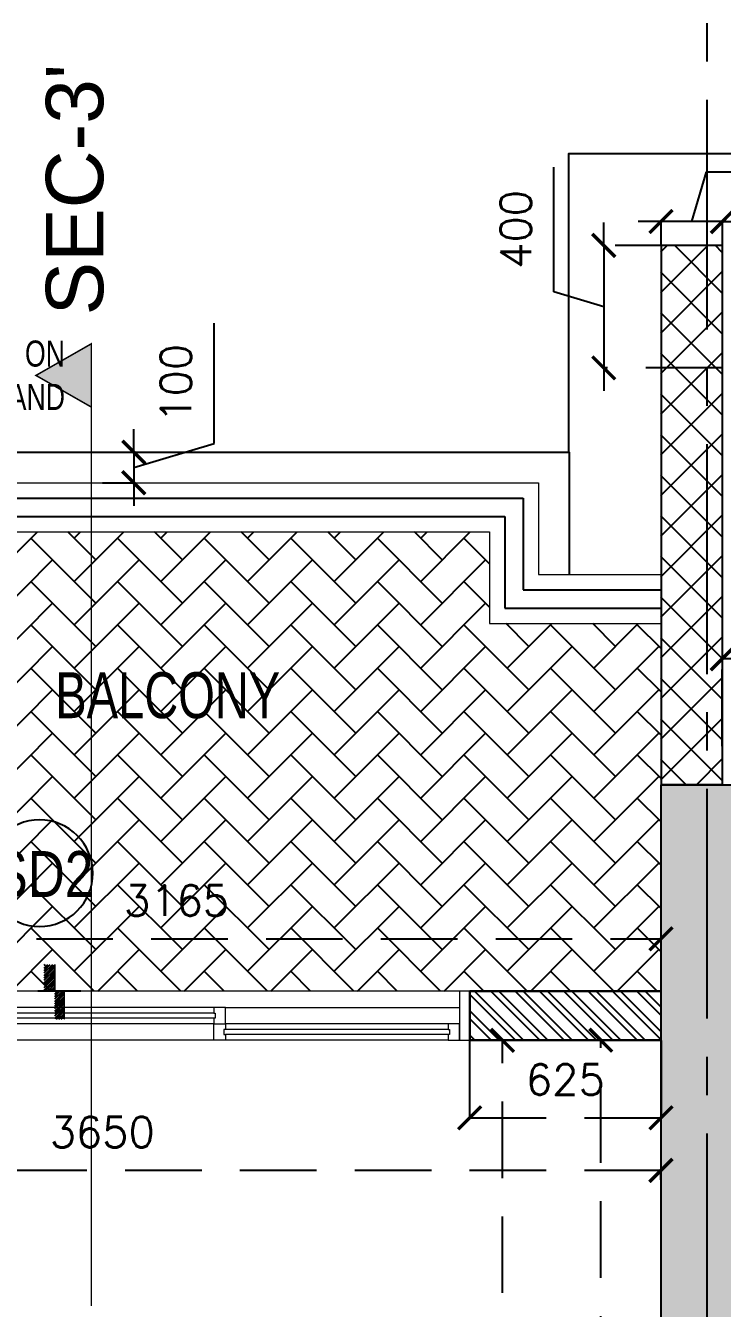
# Model space of a CAD drawing. Header units: millimetres. Extents: x 1124992 to 1258557, y -5767803 to -5695799.
# Drawn here: x 1220237 to 1222512, y -5711624 to -5707436 of the extents above; entities that cross this region are included whole.
import ezdxf
from ezdxf.enums import TextEntityAlignment as Align

# ---------------------------------------------------------------- set-up
doc = ezdxf.new("R2010")
doc.units = ezdxf.units.MM
doc.header["$LTSCALE"] = 1000
doc.header["$MEASUREMENT"] = 0
for name, pattern in [('$1$AUDIT_D_120904163729-0', [0]), ('$36$HIDDEN', [0.375, 0.25, -0.125]), ('3BHK-A$0$AUDIT_D_120904163729-0', [0]), ('AUDIT_D_120904163729-0', [0]), ('T8(T9 IS SIMILAR) - 1st FLOOR ELEVATION$0$AUDIT_D_120904163729-0', [0]), ('T8(T9 IS SIMILAR) - DIMENSION & TEXTING$0$HIDDEN', [0.375, 0.25, -0.125]), ('T8(T9 IS SIMILAR) - TYPICAL FLOOR ELEVATION$0$AUDIT_D_120904163729-0', [0]), ('T8(T9 IS SIMILAR) - TYPICAL FLOOR ELEVATION$0$HIDDEN', [0.375, 0.25, -0.125]), ('T8_PROFILE SECTIONS$0$HIDDEN', [0.375, 0.25, -0.125]), ('T8_PROFILE SECTIONS$0$PHANTOM2', [1.25, 0.625, -0.125, 0.125, -0.125, 0.125, -0.125]), ('T8_REFUGE COLUMNS$0$CENTER2', [1.125, 0.75, -0.125, 0.125, -0.125])]:
    doc.linetypes.add(name, pattern=pattern)
doc.layers.get('0').update_dxf_attribs({"linetype": 'AUDIT_D_120904163729-0'})
for name, color, linetype in [('$0$A-HATCH -160', 251, '$1$AUDIT_D_120904163729-0'), ('$21$A-DIMENSIONS', 2, '$36$HIDDEN'), ('3BHK-A$0$A-DECK SUNK 125', 8, 'Continuous'), ('3BHK-A$0$A-HATCH -160', 251, '3BHK-A$0$AUDIT_D_120904163729-0'), ('3BHK-A$0$a-tile drop', 3, 'Continuous'), ('3BHK-A$0$APT PLANS-typ$0$TILEDROP', 3, 'Continuous'), ('3BHK-A$0$ELE 1', 1, 'Continuous'), ('A_dim', 1, 'Continuous'), ('T8(T9 IS SIMILAR) - 1st FLOOR ELEVATION$0$A-WALL-FEATURES', 110, 'T8(T9 IS SIMILAR) - 1st FLOOR ELEVATION$0$AUDIT_D_120904163729-0'), ('T8(T9 IS SIMILAR) - DIMENSION & TEXTING$0$A-DIMENSIONS', 2, 'T8(T9 IS SIMILAR) - DIMENSION & TEXTING$0$HIDDEN'), ('T8(T9 IS SIMILAR) - DIMENSION & TEXTING$1$a-window-no', 125, 'Continuous'), ('T8(T9 IS SIMILAR) - TYPICAL FLOOR ELEVATION$0$A-DIM', 1, 'T8(T9 IS SIMILAR) - TYPICAL FLOOR ELEVATION$0$AUDIT_D_120904163729-0'), ('T8(T9 IS SIMILAR) - TYPICAL FLOOR ELEVATION$0$A-WALL HATCH', 252, 'T8(T9 IS SIMILAR) - TYPICAL FLOOR ELEVATION$0$AUDIT_D_120904163729-0'), ('T8(T9 IS SIMILAR) - TYPICAL FLOOR ELEVATION$0$A-WALL-FEATURES', 6, 'T8(T9 IS SIMILAR) - TYPICAL FLOOR ELEVATION$0$AUDIT_D_120904163729-0'), ('T8_PROFILE SECTIONS$0$A-PROFILE SECTIONS', 81, 'T8_PROFILE SECTIONS$0$PHANTOM2'), ('T8_REFUGE COLUMNS$0$A-CENTERLINE', 193, 'T8_REFUGE COLUMNS$0$CENTER2'), ('T8_REFUGE COLUMNS$0$A-RCC COLS', 3, 'Continuous'), ('T8_TYPICAL COLUMNS$0$A-RCC COLS', 3, 'Continuous')]:
    doc.layers.add(name, color=color, linetype=linetype)
for name, color, linetype, lineweight in [('3BHK-A$0$A-WALL- 160', 6, 'Continuous', 30), ('3BHK-A$0$Ele', 8, 'Continuous', 15), ('3BHK-A$0$Window', 4, 'Continuous', 20), ('T8(T9 IS SIMILAR) - DIMENSION & TEXTING$0$a-Text', 4, 'Continuous', 0), ('T8(T9 IS SIMILAR) - DIMENSION & TEXTING$0$R0-18-10-2014-T1-1st Podium Floor Plan$0$Text', 2, 'Continuous', 0), ('T8(T9 IS SIMILAR)$0$D&W', 8, 'Continuous', 25)]:
    doc.layers.add(name, color=color, linetype=linetype, lineweight=lineweight)
doc.layers.add('T8_REFUGE COLUMNS$1$COL-HATCH', color=7, linetype='Continuous', lineweight=25, true_color=0xa3a3a3)
doc.styles.add('T8(T9 IS SIMILAR) - DIMENSION & TEXTING$0$ARIAL ARROW', font='swisscl.ttf')
doc.styles.add('T8(T9 IS SIMILAR) - DIMENSION & TEXTING$0$Romans 1', font='romans.shx', dxfattribs={"height": 100})
doc.styles.add('T8(T9 IS SIMILAR) - DIMENSION & TEXTING$1$LODHA STANDERD', font='sanss___.ttf')
doc.styles.add('T8(T9 IS SIMILAR) - TYPICAL FLOOR ELEVATION$0$Romans 1', font='romans.shx', dxfattribs={"height": 100})
doc.styles.add('T8_PROFILE SECTIONS$0$arial', font='sanss___.ttf')
doc.dimstyles.new('T8(T9 IS SIMILAR) - DIMENSION & TEXTING$0$ALPINE S', dxfattribs={"dimscale": 0, "dimtxt": 100, "dimasz": 75, "dimexe": 0, "dimexo": 0, "dimgap": 75, "dimtad": 1, "dimdec": 0, "dimzin": 0, "dimdsep": 46, "dimtxsty": 'T8(T9 IS SIMILAR) - DIMENSION & TEXTING$0$Romans 1', "dimblk": 'T8(T9 IS SIMILAR) - DIMENSION & TEXTING$0$_ArchTick', "dimcen": 0.09, "dimclrd": 256, "dimclre": 256, "dimclrt": 7, "dimadec": 0, "dimazin": 0, "dimtfac": 1, "dimtdec": 0, "dimtofl": 0, "dimtmove": 1, "dimatfit": 0, "dimldrblk": 'T8(T9 IS SIMILAR) - DIMENSION & TEXTING$0$_Open90', "dimfxl": 1, "dimtolj": 1, "dimtzin": 0, "dimarcsym": 0})
doc.dimstyles.new('T8(T9 IS SIMILAR) - TYPICAL FLOOR ELEVATION$0$ALPINE S', dxfattribs={"dimscale": 0, "dimtxt": 100, "dimasz": 75, "dimexe": 0, "dimexo": 0, "dimgap": 75, "dimtad": 1, "dimdec": 0, "dimzin": 0, "dimdsep": 46, "dimtxsty": 'T8(T9 IS SIMILAR) - TYPICAL FLOOR ELEVATION$0$Romans 1', "dimblk": 'T8(T9 IS SIMILAR) - TYPICAL FLOOR ELEVATION$0$_ArchTick', "dimcen": 0.09, "dimclrd": 256, "dimclre": 256, "dimclrt": 7, "dimadec": 0, "dimazin": 0, "dimtfac": 1, "dimtdec": 0, "dimtofl": 0, "dimtmove": 1, "dimatfit": 0, "dimldrblk": 'T8(T9 IS SIMILAR) - TYPICAL FLOOR ELEVATION$0$_Open90', "dimfxl": 1, "dimtolj": 1, "dimtzin": 0, "dimarcsym": 0})

# ---------------------------------------------------------------- blocks, each defined once
blk = doc.blocks.new('T8(T9 IS SIMILAR) - DIMENSION & TEXTING$1$WINDOW TAG')
at = {"layer": 'T8(T9 IS SIMILAR) - DIMENSION & TEXTING$1$a-window-no'}
blk.add_circle((0, 0), 174.1, dxfattribs=at)
at = {"layer": 'T8(T9 IS SIMILAR) - DIMENSION & TEXTING$1$a-window-no', "style": 'T8(T9 IS SIMILAR) - DIMENSION & TEXTING$1$LODHA STANDERD'}
blk.add_attdef('WINDOW', text='', height=150, dxfattribs=at).set_placement((11.3, 2.8), align=Align.MIDDLE_CENTER)
blk = doc.blocks.new('T8(T9 IS SIMILAR) - DIMENSION & TEXTING$0$_ArchTick')
at = {"color": 0, "linetype": 'ByBlock', "const_width": 0.15}
blk.add_lwpolyline([(-0.5, -0.5), (0.5, 0.5)], dxfattribs=at)
blk = doc.blocks.new('*D401')
at = {"layer": 'T8(T9 IS SIMILAR) - DIMENSION & TEXTING$0$A-DIMENSIONS', "linetype": 'T8(T9 IS SIMILAR) - DIMENSION & TEXTING$0$HIDDEN', "lineweight": -2, "transparency": 16777216}
for p, q in [((1222022.4, -5710748.9), (1221794, -5710748.9)), ((1221999.3, -5717573.6), (1221794, -5717573.6))]:
    blk.add_line(p, q, dxfattribs=at)
at = {"layer": 'T8(T9 IS SIMILAR) - DIMENSION & TEXTING$0$A-DIMENSIONS', "lineweight": -2, "transparency": 16777216}
blk.add_line((1221794, -5717573.6), (1221794, -5710748.9), dxfattribs=at)
at = {"layer": 'T8(T9 IS SIMILAR) - DIMENSION & TEXTING$0$A-DIMENSIONS', "linetype": 'ByBlock', "lineweight": -2, "transparency": 16777216, "xscale": 75, "yscale": 75, "zscale": 75}
for p, rotation in [((1221794, -5710748.9), 90), ((1221794, -5717573.6), 270)]:
    blk.add_blockref('T8(T9 IS SIMILAR) - DIMENSION & TEXTING$0$_ArchTick', p, dxfattribs=dict(at, rotation=rotation))
at = {"layer": 'T8(T9 IS SIMILAR) - DIMENSION & TEXTING$0$A-DIMENSIONS', "color": 7, "linetype": 'ByBlock', "transparency": 16777216, "insert": (1221669, -5714161.3), "char_height": 100, "attachment_point": 5, "rotation": 90, "style": 'T8(T9 IS SIMILAR) - DIMENSION & TEXTING$0$Romans 1'}
blk.add_mtext('\\A1;6825', dxfattribs=at)
blk = doc.blocks.new('T8(T9 IS SIMILAR) - DIMENSION & TEXTING$0$_Open90')
at = {"color": 0, "linetype": 'ByBlock', "lineweight": -2}
for p, q in [((0, 0), (-1, 0)), ((-0.5, 0.5), (0, 0)), ((0, 0), (-0.5, -0.5))]:
    blk.add_line(p, q, dxfattribs=at)
blk = doc.blocks.new('*D402')
at = {"layer": 'T8(T9 IS SIMILAR) - DIMENSION & TEXTING$0$A-DIMENSIONS', "linetype": 'T8(T9 IS SIMILAR) - DIMENSION & TEXTING$0$HIDDEN', "lineweight": -2, "transparency": 16777216}
for p, q in [((1218661.9, -5711204.3), (1218661.9, -5711173.4)), ((1222311.7, -5711204.3), (1222311.7, -5711173.4))]:
    blk.add_line(p, q, dxfattribs=at)
at = {"layer": 'T8(T9 IS SIMILAR) - DIMENSION & TEXTING$0$A-DIMENSIONS', "lineweight": -2, "transparency": 16777216}
blk.add_line((1222311.7, -5711173.4), (1218661.9, -5711173.4), dxfattribs=at)
at = {"layer": 'T8(T9 IS SIMILAR) - DIMENSION & TEXTING$0$A-DIMENSIONS', "linetype": 'ByBlock', "lineweight": -2, "transparency": 16777216, "xscale": 75, "yscale": 75, "zscale": 75, "rotation": 180}
blk.add_blockref('T8(T9 IS SIMILAR) - DIMENSION & TEXTING$0$_ArchTick', (1218661.9, -5711173.4), dxfattribs=at)
at = {"layer": 'T8(T9 IS SIMILAR) - DIMENSION & TEXTING$0$A-DIMENSIONS', "linetype": 'ByBlock', "lineweight": -2, "transparency": 16777216, "xscale": 75, "yscale": 75, "zscale": 75}
blk.add_blockref('T8(T9 IS SIMILAR) - DIMENSION & TEXTING$0$_ArchTick', (1222311.7, -5711173.4), dxfattribs=at)
at = {"layer": 'T8(T9 IS SIMILAR) - DIMENSION & TEXTING$0$A-DIMENSIONS', "color": 7, "linetype": 'ByBlock', "transparency": 16777216, "insert": (1220486.8, -5711048.4), "char_height": 100, "attachment_point": 5, "style": 'T8(T9 IS SIMILAR) - DIMENSION & TEXTING$0$Romans 1'}
blk.add_mtext('\\A1;3650', dxfattribs=at)
blk = doc.blocks.new('*D404')
at = {"layer": 'T8(T9 IS SIMILAR) - DIMENSION & TEXTING$0$A-DIMENSIONS', "linetype": 'T8(T9 IS SIMILAR) - DIMENSION & TEXTING$0$HIDDEN', "lineweight": -2, "transparency": 16777216}
for p, q in [((1221686.7, -5710748.9), (1221686.7, -5711001.9)), ((1222311.9, -5710748.9), (1222311.9, -5711001.9))]:
    blk.add_line(p, q, dxfattribs=at)
at = {"layer": 'T8(T9 IS SIMILAR) - DIMENSION & TEXTING$0$A-DIMENSIONS', "lineweight": -2, "transparency": 16777216}
blk.add_line((1221686.7, -5711001.9), (1222311.9, -5711001.9), dxfattribs=at)
at = {"layer": 'T8(T9 IS SIMILAR) - DIMENSION & TEXTING$0$A-DIMENSIONS', "linetype": 'ByBlock', "lineweight": -2, "transparency": 16777216, "xscale": 75, "yscale": 75, "zscale": 75, "rotation": 180}
blk.add_blockref('T8(T9 IS SIMILAR) - DIMENSION & TEXTING$0$_ArchTick', (1221686.7, -5711001.9), dxfattribs=at)
at = {"layer": 'T8(T9 IS SIMILAR) - DIMENSION & TEXTING$0$A-DIMENSIONS', "linetype": 'ByBlock', "lineweight": -2, "transparency": 16777216, "xscale": 75, "yscale": 75, "zscale": 75}
blk.add_blockref('T8(T9 IS SIMILAR) - DIMENSION & TEXTING$0$_ArchTick', (1222311.9, -5711001.9), dxfattribs=at)
at = {"layer": 'T8(T9 IS SIMILAR) - DIMENSION & TEXTING$0$A-DIMENSIONS', "color": 7, "linetype": 'ByBlock', "transparency": 16777216, "insert": (1221999.3, -5710876.9), "char_height": 100, "attachment_point": 5, "style": 'T8(T9 IS SIMILAR) - DIMENSION & TEXTING$0$Romans 1'}
blk.add_mtext('\\A1;625', dxfattribs=at)
blk = doc.blocks.new('*D405')
at = {"layer": 'T8(T9 IS SIMILAR) - DIMENSION & TEXTING$0$A-DIMENSIONS', "linetype": 'T8(T9 IS SIMILAR) - DIMENSION & TEXTING$0$HIDDEN', "lineweight": -2, "transparency": 16777216}
for p, q in [((1219146.9, -5710498.9), (1219146.9, -5710417.4)), ((1222311.9, -5710498.9), (1222311.9, -5710417.4))]:
    blk.add_line(p, q, dxfattribs=at)
at = {"layer": 'T8(T9 IS SIMILAR) - DIMENSION & TEXTING$0$A-DIMENSIONS', "lineweight": -2, "transparency": 16777216}
blk.add_line((1219146.9, -5710417.4), (1222311.9, -5710417.4), dxfattribs=at)
at = {"layer": 'T8(T9 IS SIMILAR) - DIMENSION & TEXTING$0$A-DIMENSIONS', "linetype": 'ByBlock', "lineweight": -2, "transparency": 16777216, "xscale": 75, "yscale": 75, "zscale": 75, "rotation": 180}
blk.add_blockref('T8(T9 IS SIMILAR) - DIMENSION & TEXTING$0$_ArchTick', (1219146.9, -5710417.4), dxfattribs=at)
at = {"layer": 'T8(T9 IS SIMILAR) - DIMENSION & TEXTING$0$A-DIMENSIONS', "linetype": 'ByBlock', "lineweight": -2, "transparency": 16777216, "xscale": 75, "yscale": 75, "zscale": 75}
blk.add_blockref('T8(T9 IS SIMILAR) - DIMENSION & TEXTING$0$_ArchTick', (1222311.9, -5710417.4), dxfattribs=at)
at = {"layer": 'T8(T9 IS SIMILAR) - DIMENSION & TEXTING$0$A-DIMENSIONS', "color": 7, "linetype": 'ByBlock', "transparency": 16777216, "insert": (1220729.4, -5710292.4), "char_height": 100, "attachment_point": 5, "style": 'T8(T9 IS SIMILAR) - DIMENSION & TEXTING$0$Romans 1'}
blk.add_mtext('\\A1;3165', dxfattribs=at)
blk = doc.blocks.new('*D360')
at = {"layer": 'T8(T9 IS SIMILAR) - DIMENSION & TEXTING$0$A-DIMENSIONS', "linetype": 'T8(T9 IS SIMILAR) - DIMENSION & TEXTING$0$HIDDEN', "lineweight": -2, "transparency": 16777216}
for p, q in [((1222511.9, -5709788.3), (1222511.9, -5709502.9)), ((1225352, -5709788.3), (1225352, -5709502.9))]:
    blk.add_line(p, q, dxfattribs=at)
at = {"layer": 'T8(T9 IS SIMILAR) - DIMENSION & TEXTING$0$A-DIMENSIONS', "lineweight": -2, "transparency": 16777216}
blk.add_line((1225352, -5709502.9), (1222511.9, -5709502.9), dxfattribs=at)
at = {"layer": 'T8(T9 IS SIMILAR) - DIMENSION & TEXTING$0$A-DIMENSIONS', "linetype": 'ByBlock', "lineweight": -2, "transparency": 16777216, "xscale": 75, "yscale": 75, "zscale": 75, "rotation": 180}
blk.add_blockref('T8(T9 IS SIMILAR) - DIMENSION & TEXTING$0$_ArchTick', (1222511.9, -5709502.9), dxfattribs=at)
at = {"layer": 'T8(T9 IS SIMILAR) - DIMENSION & TEXTING$0$A-DIMENSIONS', "linetype": 'ByBlock', "lineweight": -2, "transparency": 16777216, "xscale": 75, "yscale": 75, "zscale": 75}
blk.add_blockref('T8(T9 IS SIMILAR) - DIMENSION & TEXTING$0$_ArchTick', (1225352, -5709502.9), dxfattribs=at)
at = {"layer": 'T8(T9 IS SIMILAR) - DIMENSION & TEXTING$0$A-DIMENSIONS', "color": 7, "linetype": 'ByBlock', "transparency": 16777216, "insert": (1223931.9, -5709377.9), "char_height": 100, "attachment_point": 5, "style": 'T8(T9 IS SIMILAR) - DIMENSION & TEXTING$0$Romans 1'}
blk.add_mtext('\\A1;2840', dxfattribs=at)
blk = doc.blocks.new('*D218')
at = {"layer": 'T8(T9 IS SIMILAR) - DIMENSION & TEXTING$0$A-DIMENSIONS', "linetype": 'T8(T9 IS SIMILAR) - DIMENSION & TEXTING$0$HIDDEN', "lineweight": -2, "transparency": 16777216}
for p, q in [((1222311.9, -5710748.5), (1222115.1, -5710748.5)), ((1222312.1, -5714148.9), (1222115.1, -5714148.9))]:
    blk.add_line(p, q, dxfattribs=at)
at = {"layer": 'T8(T9 IS SIMILAR) - DIMENSION & TEXTING$0$A-DIMENSIONS', "lineweight": -2, "transparency": 16777216}
blk.add_line((1222115.1, -5714148.9), (1222115.1, -5710748.5), dxfattribs=at)
at = {"layer": 'T8(T9 IS SIMILAR) - DIMENSION & TEXTING$0$A-DIMENSIONS', "linetype": 'ByBlock', "lineweight": -2, "transparency": 16777216, "xscale": 75, "yscale": 75, "zscale": 75}
for p, rotation in [((1222115.1, -5710748.5), 90), ((1222115.1, -5714148.9), 270)]:
    blk.add_blockref('T8(T9 IS SIMILAR) - DIMENSION & TEXTING$0$_ArchTick', p, dxfattribs=dict(at, rotation=rotation))
at = {"layer": 'T8(T9 IS SIMILAR) - DIMENSION & TEXTING$0$A-DIMENSIONS', "color": 7, "linetype": 'ByBlock', "transparency": 16777216, "insert": (1221990.1, -5712448.7), "char_height": 100, "attachment_point": 5, "rotation": 90, "style": 'T8(T9 IS SIMILAR) - DIMENSION & TEXTING$0$Romans 1'}
blk.add_mtext('\\A1;3400', dxfattribs=at)
blk = doc.blocks.new('T8_REFUGE COLUMNS')
at = {"layer": 'T8_REFUGE COLUMNS$1$COL-HATCH', "linetype": 'ByBlock'}
h = blk.add_hatch(color=256, dxfattribs=at)
h.dxf.hatch_style = 1
h.paths.add_polyline_path([(1222612.1, -5714149.9), (1222312.1, -5714149.9), (1222312.1, -5709914.9), (1222612.1, -5709914.9)])
at = {"layer": 'T8_REFUGE COLUMNS$0$A-CENTERLINE'}
blk.add_line((1222462.1, -5720802.9), (1222462.1, -5702690.8), dxfattribs=at)
at = {"layer": 'T8_REFUGE COLUMNS$0$A-RCC COLS', "linetype": 'ByBlock'}
blk.add_lwpolyline([(1222612.1, -5714149.9), (1222312.1, -5714149.9), (1222312.1, -5709914.9), (1222612.1, -5709914.9)], close=True, dxfattribs=at)
blk = doc.blocks.new('T8_TYPICAL COLUMNS')
at = {"layer": 'T8_TYPICAL COLUMNS$0$A-RCC COLS', "linetype": 'ByBlock'}
blk.add_blockref('T8_REFUGE COLUMNS', (0, 0), dxfattribs=at)
blk = doc.blocks.new('3BHK-A$0$2400')
at = {"layer": '3BHK-A$0$Window', "color": 1, "lineweight": 13}
for p, q in [((1151176.5, -5692111.9), (1148842.5, -5692111.9)), ((1149607.5, -5692111.9), (1148880, -5692111.9)), ((1149607.5, -5692165.3), (1148880, -5692165.3)), ((1150373.7, -5692165.3), (1149645, -5692165.3)), ((1150411.2, -5692165.3), (1151176.5, -5692165.3)), ((1149607.5, -5692218.6), (1148842.5, -5692218.6)), ((1150373.7, -5692218.6), (1149645, -5692218.6)), ((1151139, -5692218.6), (1150411.2, -5692218.6)), ((1150373.7, -5692271.9), (1148842.5, -5692271.9)), ((1151139, -5692271.9), (1150411.2, -5692271.9))]:
    blk.add_line(p, q, dxfattribs=at)
at = {"layer": '3BHK-A$0$Window', "color": 5, "lineweight": 13}
for p, q in [((1149607.5, -5692142.2), (1148880, -5692142.2)), ((1149607.5, -5692146.7), (1148880, -5692146.7)), ((1150373.7, -5692183.8), (1149645, -5692183.8)), ((1150373.7, -5692200), (1149645, -5692200)), ((1151139, -5692237.2), (1150411.2, -5692237.2)), ((1151139, -5692253.3), (1150411.2, -5692253.3))]:
    blk.add_line(p, q, dxfattribs=at)
at = {"layer": '3BHK-A$0$Window', "color": 4, "lineweight": 13}
for points in [[(1148842.5, -5692111.9), (1148809.5, -5692111.9), (1148809.5, -5692271.9), (1148842.5, -5692271.9)], [(1148880, -5692146.7), (1148880, -5692165.3), (1148842.5, -5692165.3), (1148842.5, -5692111.9), (1148880, -5692111.9), (1148880, -5692142.2), (1148875.5, -5692142.2), (1148875.5, -5692146.7)], [(1149607.5, -5692146.7), (1149607.5, -5692165.3), (1149645, -5692165.3), (1149645, -5692111.9), (1149607.5, -5692111.9), (1149607.5, -5692142.2), (1149612, -5692142.2), (1149612, -5692146.7)], [(1151209.5, -5692111.9), (1151176.5, -5692111.9), (1151176.5, -5692271.9), (1151209.5, -5692271.9)], [(1149645, -5692200), (1149645, -5692218.6), (1149607.5, -5692218.6), (1149607.5, -5692165.3), (1149645, -5692165.3), (1149645, -5692183.8), (1149640.5, -5692183.8), (1149640.5, -5692200)], [(1150373.7, -5692200), (1150373.7, -5692218.6), (1150411.2, -5692218.6), (1150411.2, -5692165.3), (1150373.7, -5692165.3), (1150373.7, -5692183.8), (1150378.2, -5692183.8), (1150378.2, -5692200)], [(1150411.2, -5692253.3), (1150411.2, -5692271.9), (1150373.7, -5692271.9), (1150373.7, -5692218.6), (1150411.2, -5692218.6), (1150411.2, -5692237.2), (1150406.7, -5692237.2), (1150406.7, -5692253.3)], [(1151139, -5692253.3), (1151139, -5692271.9), (1151176.5, -5692271.9), (1151176.5, -5692218.6), (1151139, -5692218.6), (1151139, -5692237.2), (1151143.5, -5692237.2), (1151143.5, -5692253.3)]]:
    blk.add_lwpolyline(points, close=True, dxfattribs=at)
blk = doc.blocks.new('3BHK-A$0$TILE DROP -x')
at = {"layer": '3BHK-A$0$APT PLANS-typ$0$TILEDROP'}
h = blk.add_hatch(dxfattribs=at)
h.set_pattern_fill('ACET-2D-ANSI31', color=8, scale=90, angle=90, style=0)
h.set_pattern_definition([(135, (-851695.914, 5365039.183), (-7.954951288, -7.954951288), [])])
h.paths.add_polyline_path([(-58323.9, -19205.9), (-58323.9, -19023.7), (-58261.5, -19023.7), (-58261.5, -19205.9)])
edge = h.paths.add_edge_path()
edge.add_line((-58323.9, -19381.2), (-58393.7, -19381.2))
edge.add_line((-58323.9, -19205.9), (-58323.9, -19381.2))
edge.add_line((-58393.1, -19205.9), (-58323.9, -19205.9))
edge.add_line((-58393.1, -19381.2), (-58393.1, -19205.9))
at = {"layer": '3BHK-A$0$APT PLANS-typ$0$TILEDROP', "color": 1}
blk.add_line((-58153.9, -19205.9), (-58434, -19205.9), dxfattribs=at)
at = {"layer": '3BHK-A$0$APT PLANS-typ$0$TILEDROP', "color": 20, "const_width": 10}
for points in [[(-58261.5, -19205.9), (-58261.5, -19023.7)], [(-58323.9, -19381.2), (-58323.9, -19205.9)], [(-58323.9, -19205.9), (-58261.5, -19205.9)]]:
    blk.add_lwpolyline(points, dxfattribs=at)
blk = doc.blocks.new('3BHK-A')
at = {"layer": '3BHK-A$0$A-DECK SUNK 125'}
h = blk.add_hatch(dxfattribs=at)
h.set_pattern_fill('AR-HBONE', color=256, scale=25)
h.paths.add_polyline_path([(1193397.4, -5709088.5), (1190792.7, -5709088.7), (1190792.7, -5709388.5), (1190232.7, -5709388.5), (1190232.7, -5710588.5), (1193397.4, -5710588.5)])
h.paths.add_polyline_path([(1193497.4, -5710588.5), (1193497.3, -5710038.5), (1193882.3, -5710038.5), (1193882.3, -5710188.5), (1193682.6, -5710188.5), (1193682.6, -5710588.5)])
at = {"layer": '3BHK-A$0$A-HATCH -160', "linetype": 'ByBlock'}
h = blk.add_hatch(dxfattribs=at)
h.set_pattern_fill('ANSI32', color=256, scale=150)
h.set_pattern_definition([(45, (-0.65, 1285.594), (-39.77475644, 39.77475644), []), (45, (25.864, 1285.594), (-39.77475644, 39.77475644), [])])
h.paths.add_polyline_path([(1190232.7, -5710589.8), (1190857.5, -5710589.8), (1190857.5, -5710749.8), (1190232.7, -5710749.8)])
at = {"layer": '3BHK-A$0$A-WALL- 160', "linetype": 'ByBlock'}
for p, q in [((1190857.5, -5710588.5, 0), (1190232.7, -5710588.5, 0)), ((1190857.5, -5710588.5, 0), (1190857.5, -5710748.5, 0)), ((1190857.5, -5710748.5, 0), (1190232.7, -5710748.5, 0))]:
    blk.add_line(p, q, dxfattribs=at)
at = {"layer": '3BHK-A$0$Ele'}
for p, q in [((1193557.4, -5708928.5, 0), (1190632.7, -5708928.5, 0)), ((1190632.7, -5708928.5, 0), (1190632.7, -5709228.5, 0)), ((1193397.4, -5709088.5, 0), (1190792.7, -5709088.5, 0)), ((1190792.7, -5709088.5, 0), (1190792.7, -5709388.5, 0)), ((1190632.7, -5709228.5, 0), (1190232.7, -5709228.5, 0)), ((1190792.7, -5709388.5, 0), (1190232.7, -5709388.5, 0))]:
    blk.add_line(p, q, dxfattribs=at)
at = {"layer": '3BHK-A$0$ELE 1'}
for p, q in [((1193507.1, -5708978.5, 0), (1190682.7, -5708978.5, 0)), ((1190682.7, -5708978.5, 0), (1190682.7, -5709278.5, 0)), ((1193447.4, -5709038.5, 0), (1190742.7, -5709038.5, 0)), ((1190742.7, -5709038.5, 0), (1190742.7, -5709338.5, 0)), ((1190682.7, -5709278.5, 0), (1190232.7, -5709278.5, 0)), ((1190742.7, -5709338.5, 0), (1190232.7, -5709338.5, 0))]:
    blk.add_line(p, q, dxfattribs=at)
at = {"layer": '3BHK-A$0$a-tile drop', "xscale": 0.5, "yscale": 0.5, "zscale": 0.5, "rotation": 180}
blk.add_blockref('3BHK-A$0$TILE DROP -x', (1163051, -5720191.7, 0), dxfattribs=at)
at = {"layer": '3BHK-A$0$A-WALL- 160', "linetype": 'ByBlock', "xscale": -1}
blk.add_blockref('3BHK-A$0$2400', (2342066.9, -18476.6, 0), dxfattribs=at)
blk = doc.blocks.new('T8(T9 IS SIMILAR) - TYPICAL FLOOR ELEVATION$0$_ArchTick')
at = {"color": 0, "linetype": 'ByBlock', "const_width": 0.15}
blk.add_lwpolyline([(-0.5, -0.5), (0.5, 0.5)], dxfattribs=at)
blk = doc.blocks.new('*D720')
at = {"layer": 'T8(T9 IS SIMILAR) - TYPICAL FLOOR ELEVATION$0$A-DIM', "lineweight": -2, "transparency": 16777216}
for p, q in [((1221962.3, -5708305), (1221962.3, -5707897.9)), ((1222124.8, -5708153.8), (1222124.8, -5708078.8)), ((1222124.8, -5708153.8), (1222124.8, -5708553.7)), ((1222124.8, -5708353.8), (1221962.3, -5708305)), ((1222124.8, -5708553.7), (1222124.8, -5708628.7))]:
    blk.add_line(p, q, dxfattribs=at)
at = {"layer": 'T8(T9 IS SIMILAR) - TYPICAL FLOOR ELEVATION$0$A-DIM', "linetype": 'T8(T9 IS SIMILAR) - TYPICAL FLOOR ELEVATION$0$HIDDEN', "lineweight": -2, "transparency": 16777216}
for p, q in [((1222412, -5708153.8), (1222124.8, -5708153.8)), ((1222512.2, -5708553.7), (1222124.8, -5708553.7))]:
    blk.add_line(p, q, dxfattribs=at)
at = {"layer": 'T8(T9 IS SIMILAR) - TYPICAL FLOOR ELEVATION$0$A-DIM', "linetype": 'ByBlock', "lineweight": -2, "transparency": 16777216, "xscale": 75, "yscale": 75, "zscale": 75}
for p, rotation in [((1222124.8, -5708153.8), 270), ((1222124.8, -5708553.7), 90)]:
    blk.add_blockref('T8(T9 IS SIMILAR) - TYPICAL FLOOR ELEVATION$0$_ArchTick', p, dxfattribs=dict(at, rotation=rotation))
at = {"layer": 'T8(T9 IS SIMILAR) - TYPICAL FLOOR ELEVATION$0$A-DIM', "color": 7, "linetype": 'ByBlock', "transparency": 16777216, "insert": (1221837.3, -5708101.4), "char_height": 100, "attachment_point": 5, "rotation": 90, "style": 'T8(T9 IS SIMILAR) - TYPICAL FLOOR ELEVATION$0$Romans 1'}
blk.add_mtext('\\A1;400', dxfattribs=at)
blk = doc.blocks.new('T8(T9 IS SIMILAR) - TYPICAL FLOOR ELEVATION$0$_Open90')
at = {"color": 0, "linetype": 'ByBlock', "lineweight": -2}
for p, q in [((0, 0), (-1, 0)), ((-0.5, 0.5), (0, 0)), ((0, 0), (-0.5, -0.5))]:
    blk.add_line(p, q, dxfattribs=at)
blk = doc.blocks.new('*D721')
at = {"layer": 'T8(T9 IS SIMILAR) - TYPICAL FLOOR ELEVATION$0$A-DIM', "lineweight": -2, "transparency": 16777216}
for p, q in [((1220852.4, -5708800), (1220852.4, -5708407.1)), ((1220589.9, -5708828.7), (1220589.9, -5708753.7)), ((1220589.9, -5708878.7), (1220852.4, -5708800)), ((1220589.9, -5708828.7), (1220589.9, -5708928.7)), ((1220589.9, -5708928.7), (1220589.9, -5709003.7))]:
    blk.add_line(p, q, dxfattribs=at)
at = {"layer": 'T8(T9 IS SIMILAR) - TYPICAL FLOOR ELEVATION$0$A-DIM', "linetype": 'T8(T9 IS SIMILAR) - TYPICAL FLOOR ELEVATION$0$HIDDEN', "lineweight": -2, "transparency": 16777216}
for p, q in [((1220487.2, -5708828.7), (1220589.9, -5708828.7)), ((1220487.2, -5708928.7), (1220589.9, -5708928.7))]:
    blk.add_line(p, q, dxfattribs=at)
at = {"layer": 'T8(T9 IS SIMILAR) - TYPICAL FLOOR ELEVATION$0$A-DIM', "linetype": 'ByBlock', "lineweight": -2, "transparency": 16777216, "xscale": 75, "yscale": 75, "zscale": 75}
for p, rotation in [((1220589.9, -5708828.7), 270), ((1220589.9, -5708928.7), 90)]:
    blk.add_blockref('T8(T9 IS SIMILAR) - TYPICAL FLOOR ELEVATION$0$_ArchTick', p, dxfattribs=dict(at, rotation=rotation))
at = {"layer": 'T8(T9 IS SIMILAR) - TYPICAL FLOOR ELEVATION$0$A-DIM', "color": 7, "linetype": 'ByBlock', "transparency": 16777216, "insert": (1220727.4, -5708603.6), "char_height": 100, "attachment_point": 5, "rotation": 90, "style": 'T8(T9 IS SIMILAR) - TYPICAL FLOOR ELEVATION$0$Romans 1'}
blk.add_mtext('\\A1;100', dxfattribs=at)
blk = doc.blocks.new('*D726')
at = {"layer": 'T8(T9 IS SIMILAR) - TYPICAL FLOOR ELEVATION$0$A-DIM', "lineweight": -2, "transparency": 16777216}
for p, q in [((1222412, -5708075.7), (1222460.7, -5707913.2)), ((1222460.7, -5707913.2), (1222867.9, -5707913.2)), ((1222311.8, -5708075.7), (1222236.8, -5708075.7)), ((1222512.2, -5708075.7), (1222311.8, -5708075.7)), ((1222512.2, -5708075.7), (1222587.2, -5708075.7))]:
    blk.add_line(p, q, dxfattribs=at)
at = {"layer": 'T8(T9 IS SIMILAR) - TYPICAL FLOOR ELEVATION$0$A-DIM', "linetype": 'T8(T9 IS SIMILAR) - TYPICAL FLOOR ELEVATION$0$HIDDEN', "lineweight": -2, "transparency": 16777216}
for p, q in [((1222311.8, -5708153.8), (1222311.8, -5708075.7)), ((1222512.2, -5708153.8), (1222512.2, -5708075.7))]:
    blk.add_line(p, q, dxfattribs=at)
at = {"layer": 'T8(T9 IS SIMILAR) - TYPICAL FLOOR ELEVATION$0$A-DIM', "linetype": 'ByBlock', "lineweight": -2, "transparency": 16777216, "xscale": 75, "yscale": 75, "zscale": 75}
blk.add_blockref('T8(T9 IS SIMILAR) - TYPICAL FLOOR ELEVATION$0$_ArchTick', (1222311.8, -5708075.7), dxfattribs=at)
at = {"layer": 'T8(T9 IS SIMILAR) - TYPICAL FLOOR ELEVATION$0$A-DIM', "linetype": 'ByBlock', "lineweight": -2, "transparency": 16777216, "xscale": 75, "yscale": 75, "zscale": 75, "rotation": 180}
blk.add_blockref('T8(T9 IS SIMILAR) - TYPICAL FLOOR ELEVATION$0$_ArchTick', (1222512.2, -5708075.7), dxfattribs=at)
at = {"layer": 'T8(T9 IS SIMILAR) - TYPICAL FLOOR ELEVATION$0$A-DIM', "color": 7, "linetype": 'ByBlock', "transparency": 16777216, "insert": (1222664.3, -5707788.2), "char_height": 100, "attachment_point": 5, "style": 'T8(T9 IS SIMILAR) - TYPICAL FLOOR ELEVATION$0$Romans 1', "bg_fill": 3, "box_fill_scale": 1.25, "bg_fill_color": 256, "bg_fill_true_color": 13158600, "bg_fill_transparency": 0}
blk.add_mtext('\\A1;200', dxfattribs=at)
blk = doc.blocks.new('T8_PROFILE SECTIONS$0$MH')
at = {"layer": 'T8_PROFILE SECTIONS$0$A-PROFILE SECTIONS', "linetype": 'T8_PROFILE SECTIONS$0$HIDDEN', "ltscale": 2}
h = blk.add_hatch(color=256, dxfattribs=at)
h.dxf.hatch_style = 1
h.paths.add_polyline_path([(1140339.1, -5697424.8), (1140519.9, -5697528.1), (1140339.1, -5697631.3)])
at = {"layer": 'T8_PROFILE SECTIONS$0$A-PROFILE SECTIONS', "linetype": 'T8_PROFILE SECTIONS$0$HIDDEN', "ltscale": 2, "const_width": 5}
blk.add_lwpolyline([(1140339.1, -5697424.8), (1140339.1, -5697424.8), (1140519.9, -5697528.1), (1140339.1, -5697631.3)], close=True, dxfattribs=at)
blk.add_lwpolyline([(1140339.1, -5697424.8), (1140339.1, -5700565.7)], dxfattribs=at)
blk = doc.blocks.new('PROFILE SECTION LINE T9')
at = {"layer": 'T8_PROFILE SECTIONS$0$A-PROFILE SECTIONS', "linetype": 'ByBlock', "xscale": -1}
blk.add_blockref('T8_PROFILE SECTIONS$0$MH', (1175072, 5700565.7), dxfattribs=at)
at = {"layer": 'T8_PROFILE SECTIONS$0$A-PROFILE SECTIONS', "linetype": 'ByBlock', "insert": (34774.6, 3233.7), "char_height": 187.5, "attachment_point": 7, "rotation": 90, "style": 'T8_PROFILE SECTIONS$0$arial'}
blk.add_mtext_dynamic_manual_height_columns("SEC-3'", width=301.334, gutter_width=500, heights=[0], dxfattribs=at)
blk = doc.blocks.new('T8(T9 IS SIMILAR) - 1st FLOOR ELEVATION')
at = {"layer": 'T8(T9 IS SIMILAR) - 1st FLOOR ELEVATION$0$A-WALL-FEATURES', "color": 5, "linetype": 'T8(T9 IS SIMILAR) - 1st FLOOR ELEVATION$0$AUDIT_D_120904163729-0', "ltscale": 0.5, "elevation": 0.6}
blk.add_lwpolyline([(1222010.6, -5708828.7), (1222010.7, -5707853.8), (1226412.2, -5707853.8), (1226412.2, -5709298.7)], dxfattribs=at)
blk = doc.blocks.new('T8(T9 IS SIMILAR) - DIMENSION & TEXTING')
at = {"layer": 'T8(T9 IS SIMILAR) - DIMENSION & TEXTING$1$a-window-no'}
ref = blk.add_blockref('T8(T9 IS SIMILAR) - DIMENSION & TEXTING$1$WINDOW TAG', (1220281.9, -5710203.2, 0.5), dxfattribs=dict(at, xscale=-1, rotation=180))
ref.add_attrib('WINDOW', 'SD2', dxfattribs={"height": 150, "style": 'T8(T9 IS SIMILAR) - DIMENSION & TEXTING$1$LODHA STANDERD', "width": 0.8}).set_placement((1220294.6, -5710206, 0.5), align=Align.MIDDLE_CENTER)
at = {"layer": 'T8(T9 IS SIMILAR) - DIMENSION & TEXTING$0$a-Text', "style": 'T8(T9 IS SIMILAR) - DIMENSION & TEXTING$0$ARIAL ARROW'}
blk.add_text('BALCONY', height=150, dxfattribs=at).set_placement((1220333.4, -5709697.1, 0.5))
at = {"layer": 'T8(T9 IS SIMILAR) - DIMENSION & TEXTING$0$R0-18-10-2014-T1-1st Podium Floor Plan$0$Text', "linetype": 'ByBlock', "insert": (1220365.1, -5708464.2, 0.5), "char_height": 85, "width": 1176.168, "attachment_point": 3, "style": 'T8(T9 IS SIMILAR) - DIMENSION & TEXTING$0$ARIAL ARROW'}
blk.add_mtext('M.S.RAILINGAS/DET. ON 150MM UPSTAND', dxfattribs=at)
at = {"layer": 'T8(T9 IS SIMILAR) - DIMENSION & TEXTING$0$A-DIMENSIONS', "linetype": 'ByBlock'}
for base, p1, p2, picture, middle in [((1222511.9, -5709502.9, 0.5), (1225352, -5709788.3, 0.5), (1222511.9, -5709788.3, 0.5), '*D360', (1223931.9, -5709377.9, 0.5)), ((1222311.9, -5710417.4, 0.5), (1219146.9, -5710498.9, 0.5), (1222311.9, -5710498.9, 0.9), '*D405', (1220729.4, -5710292.4, 0.5)), ((1222311.9, -5711001.9, 0.5), (1221686.7, -5710748.9, 0.5), (1222311.9, -5710748.9, 0.9), '*D404', (1221999.3, -5710876.9, 0.5)), ((1218661.9, -5711173.4, 0.5), (1222311.7, -5711204.3, 0.9), (1218661.9, -5711204.3, 0.9), '*D402', (1220486.8, -5711048.4, 0.5))]:
    dim = blk.add_linear_dim(base=base, p1=p1, p2=p2, dimstyle='T8(T9 IS SIMILAR) - DIMENSION & TEXTING$0$ALPINE S', override={"dimscale": 1, "dimfxl": 5, "dimarcsym": 1}, dxfattribs=at)
    dim.commit()
    dim.dimension.update_dxf_attribs({"geometry": picture, "text_midpoint": middle})
for base, p1, p2, picture, middle in [((1221794, -5710748.9, 0.5), (1221999.3, -5717573.6, 0.5), (1222022.4, -5710748.9, 0.5), '*D401', (1221669, -5714161.3, 0.5)), ((1222115.1, -5710748.5), (1222312.1, -5714148.9), (1222311.9, -5710748.5, 0.5), '*D218', (1221990.1, -5712448.7))]:
    dim = blk.add_linear_dim(base=base, p1=p1, p2=p2, angle=90, dimstyle='T8(T9 IS SIMILAR) - DIMENSION & TEXTING$0$ALPINE S', override={"dimscale": 1, "dimfxl": 5, "dimarcsym": 1}, dxfattribs=at)
    dim.commit()
    dim.dimension.update_dxf_attribs({"geometry": picture, "text_midpoint": middle})
blk = doc.blocks.new('T8(T9 IS SIMILAR) - TYPICAL FLOOR ELEVATION')
at = {"layer": 'T8(T9 IS SIMILAR) - TYPICAL FLOOR ELEVATION$0$A-WALL HATCH', "linetype": 'ByBlock'}
h = blk.add_hatch(dxfattribs=at)
h.set_pattern_fill('ANSI37', color=256, scale=750)
h.set_pattern_definition([(45, (-0.1, -0.21), (-66.2912607, 66.2912607), []), (135, (-0.1, -0.21), (-66.2912607, -66.2912607), [])])
h.paths.add_polyline_path([(1186632.3, -5709913.9), (1186432.3, -5709913.9), (1186432.3, -5708154.2), (1186632.3, -5708154.2)])
h.paths.add_polyline_path([(1190032.3, -5708154), (1190232.6, -5708154), (1190232.6, -5709913.7), (1190032.3, -5709913.7)])
h.paths.add_polyline_path([(1202792.3, -5700405.8), (1202592.3, -5700405.8), (1202592.3, -5701090.3), (1202792.3, -5701090.3)])
h.paths.add_polyline_path([(1209952.2, -5700405.8), (1209752.2, -5700405.8), (1209752.2, -5701092), (1209952.2, -5701092)])
h.paths.add_polyline_path([(1222512.1, -5708154), (1222311.7, -5708154), (1222311.7, -5709913.7), (1222512.1, -5709913.7)])
h.paths.add_polyline_path([(1225912.1, -5709913.9), (1226112.1, -5709913.9), (1226112.1, -5708154.2), (1225912.1, -5708154.2)])
h.paths.add_polyline_path([(1209852.3, -5729369.1), (1210052.3, -5729369.1), (1210052.3, -5728684.2), (1209852.3, -5728684.2)])
h.paths.add_polyline_path([(1202692.1, -5729369.1), (1202492, -5729369.1), (1202492, -5728684.2), (1202692.1, -5728684.2)])
at = {"layer": 'T8(T9 IS SIMILAR) - TYPICAL FLOOR ELEVATION$0$A-WALL-FEATURES', "linetype": 'ByBlock', "elevation": 0}
blk.add_lwpolyline([(1222512.2, -5708153.8), (1222311.8, -5708153.8), (1222311.8, -5709913.5), (1222512.2, -5709913.5)], close=True, dxfattribs=at)
blk.add_lwpolyline([(1218887.3, -5709938.9), (1218886.9, -5708828.7), (1222011.8, -5708828.7), (1222011.8, -5709227.8)], dxfattribs=at)
at = {"layer": 'T8(T9 IS SIMILAR) - TYPICAL FLOOR ELEVATION$0$A-DIM', "linetype": 'ByBlock'}
for base, p1, p2, picture, middle in [((1222124.8, -5708553.7), (1222412, -5708153.8, 0), (1222512.2, -5708553.7, 0), '*D720', (1221837.3, -5708230)), ((1220589.9, -5708928.7), (1220487.2, -5708828.7, 0), (1220487.2, -5708928.7, 0), '*D721', (1220727.4, -5708725))]:
    dim = blk.add_linear_dim(base=base, p1=p1, p2=p2, angle=90, dimstyle='T8(T9 IS SIMILAR) - TYPICAL FLOOR ELEVATION$0$ALPINE S', override={"dimscale": 1, "dimfxl": 5, "dimarcsym": 1}, dxfattribs=at)
    dim.commit()
    dim.dimension.update_dxf_attribs({"geometry": picture, "text_midpoint": middle})
dim = blk.add_linear_dim(base=(1222311.8, -5708075.7), p1=(1222512.2, -5708153.8, 0), p2=(1222311.8, -5708153.8, 0), dimstyle='T8(T9 IS SIMILAR) - TYPICAL FLOOR ELEVATION$0$ALPINE S', override={"dimscale": 1, "dimfxl": 5, "dimtfill": 1, "dimarcsym": 1}, dxfattribs=at)
dim.commit()
dim.dimension.update_dxf_attribs({"geometry": '*D726', "text_midpoint": (1222535.7, -5707788.2)})
blk = doc.blocks.new('T8(T9 IS SIMILAR)')
at = {"layer": 'T8(T9 IS SIMILAR)$0$D&W', "linetype": 'ByBlock', "xscale": -1}
blk.add_blockref('3BHK-A', (2412544.6, 0, 0.5), dxfattribs=at)
at = {"layer": 'T8(T9 IS SIMILAR)$0$D&W', "linetype": 'ByBlock'}
blk.add_blockref('T8(T9 IS SIMILAR) - TYPICAL FLOOR ELEVATION', (0, 0), dxfattribs=at)
blk.add_blockref('T8_TYPICAL COLUMNS', (0, 0), dxfattribs=at)

msp = doc.modelspace()

# ---------------------------------------------------------------- block references
at = {"layer": '$21$A-DIMENSIONS', "linetype": 'ByBlock'}
msp.add_blockref('T8(T9 IS SIMILAR)', (0, 0), dxfattribs=at)

# ---------------------------------------------------------------- next in the draw order: block references
at = {"layer": '$0$A-HATCH -160', "linetype": 'ByBlock'}
msp.add_blockref('T8(T9 IS SIMILAR) - DIMENSION & TEXTING', (0, 0), dxfattribs=at)

# ---------------------------------------------------------------- next in the draw order: block references
at = {"layer": 'A_dim', "linetype": 'ByBlock'}
msp.add_blockref('T8(T9 IS SIMILAR) - 1st FLOOR ELEVATION', (0, 0), dxfattribs=at)
at = {"layer": 'T8_PROFILE SECTIONS$0$A-PROFILE SECTIONS', "linetype": 'ByBlock'}
msp.add_blockref('PROFILE SECTION LINE T9', (1185718.17, -5711615.765, -0.024), dxfattribs=at)

doc.saveas('drawing.dxf')
